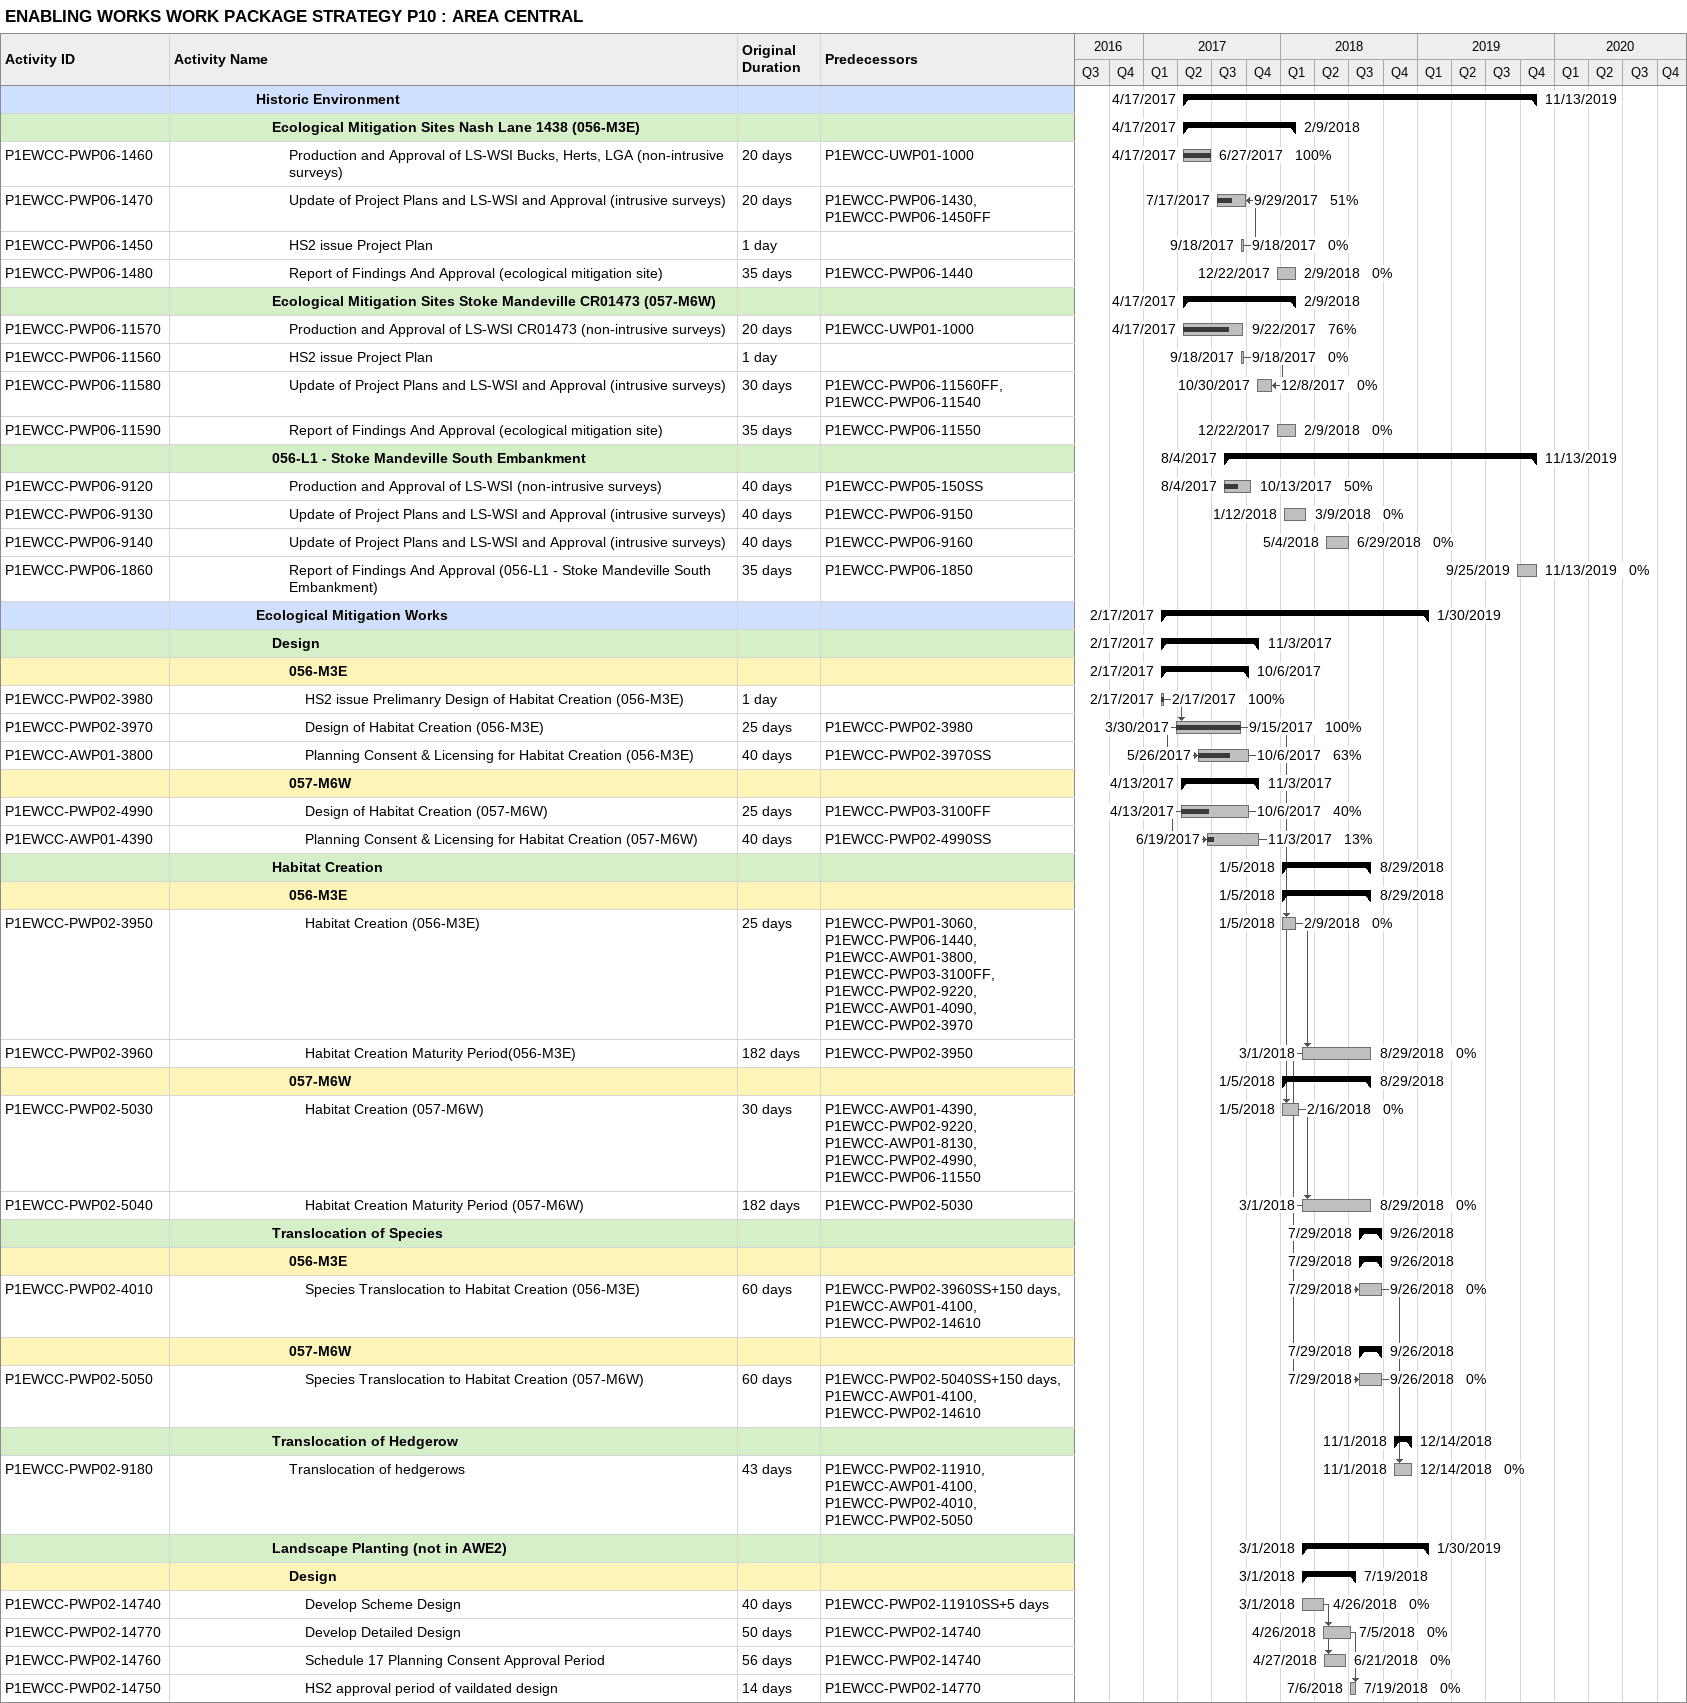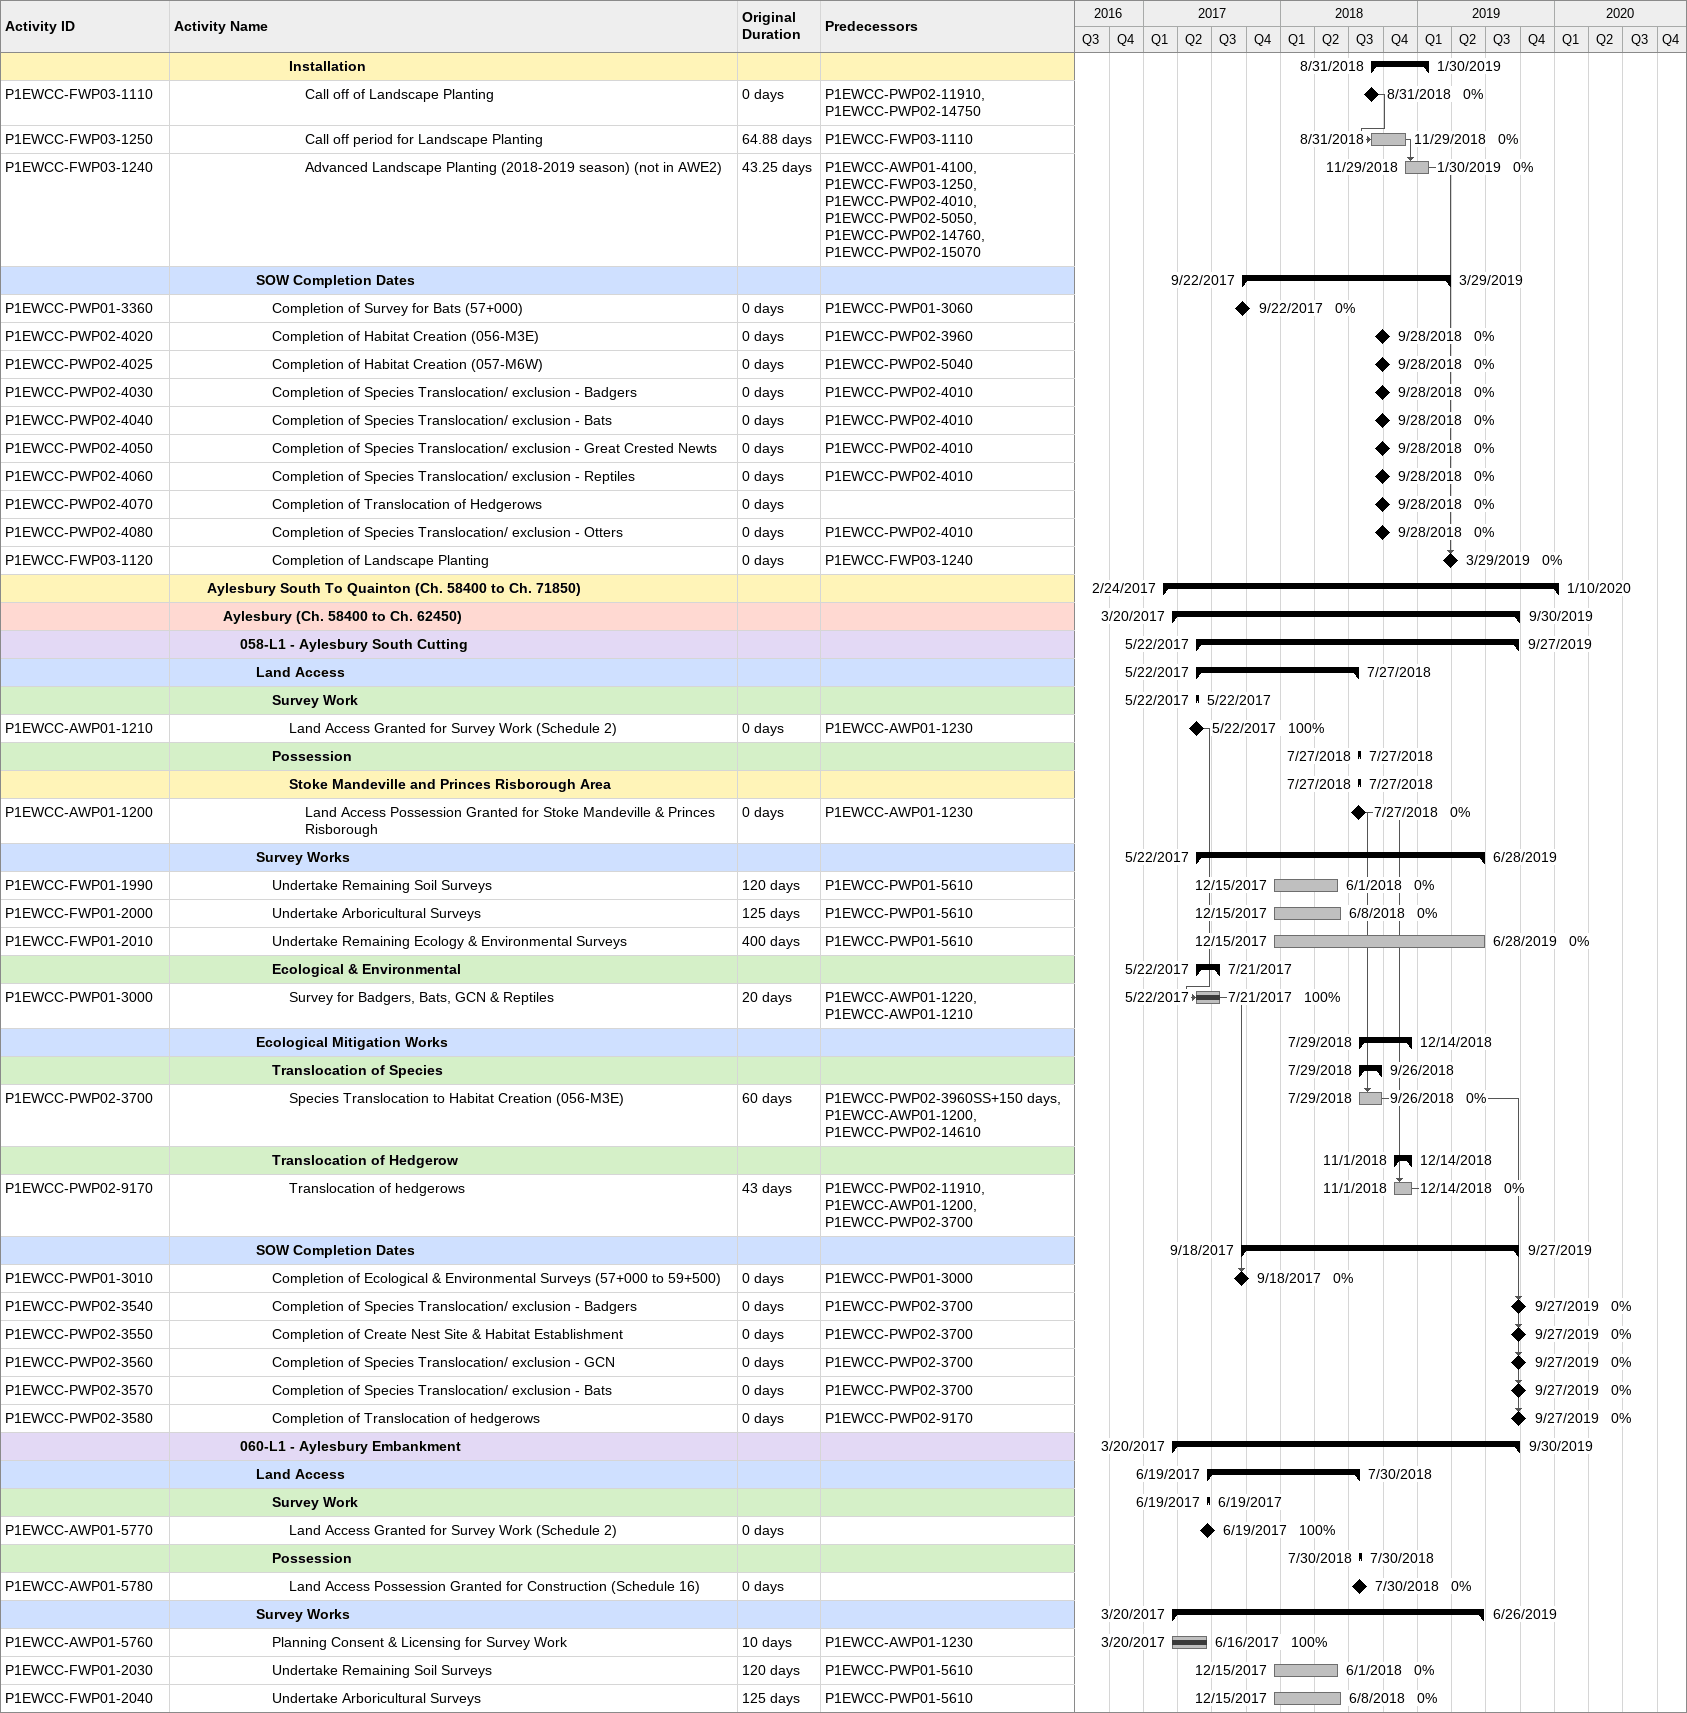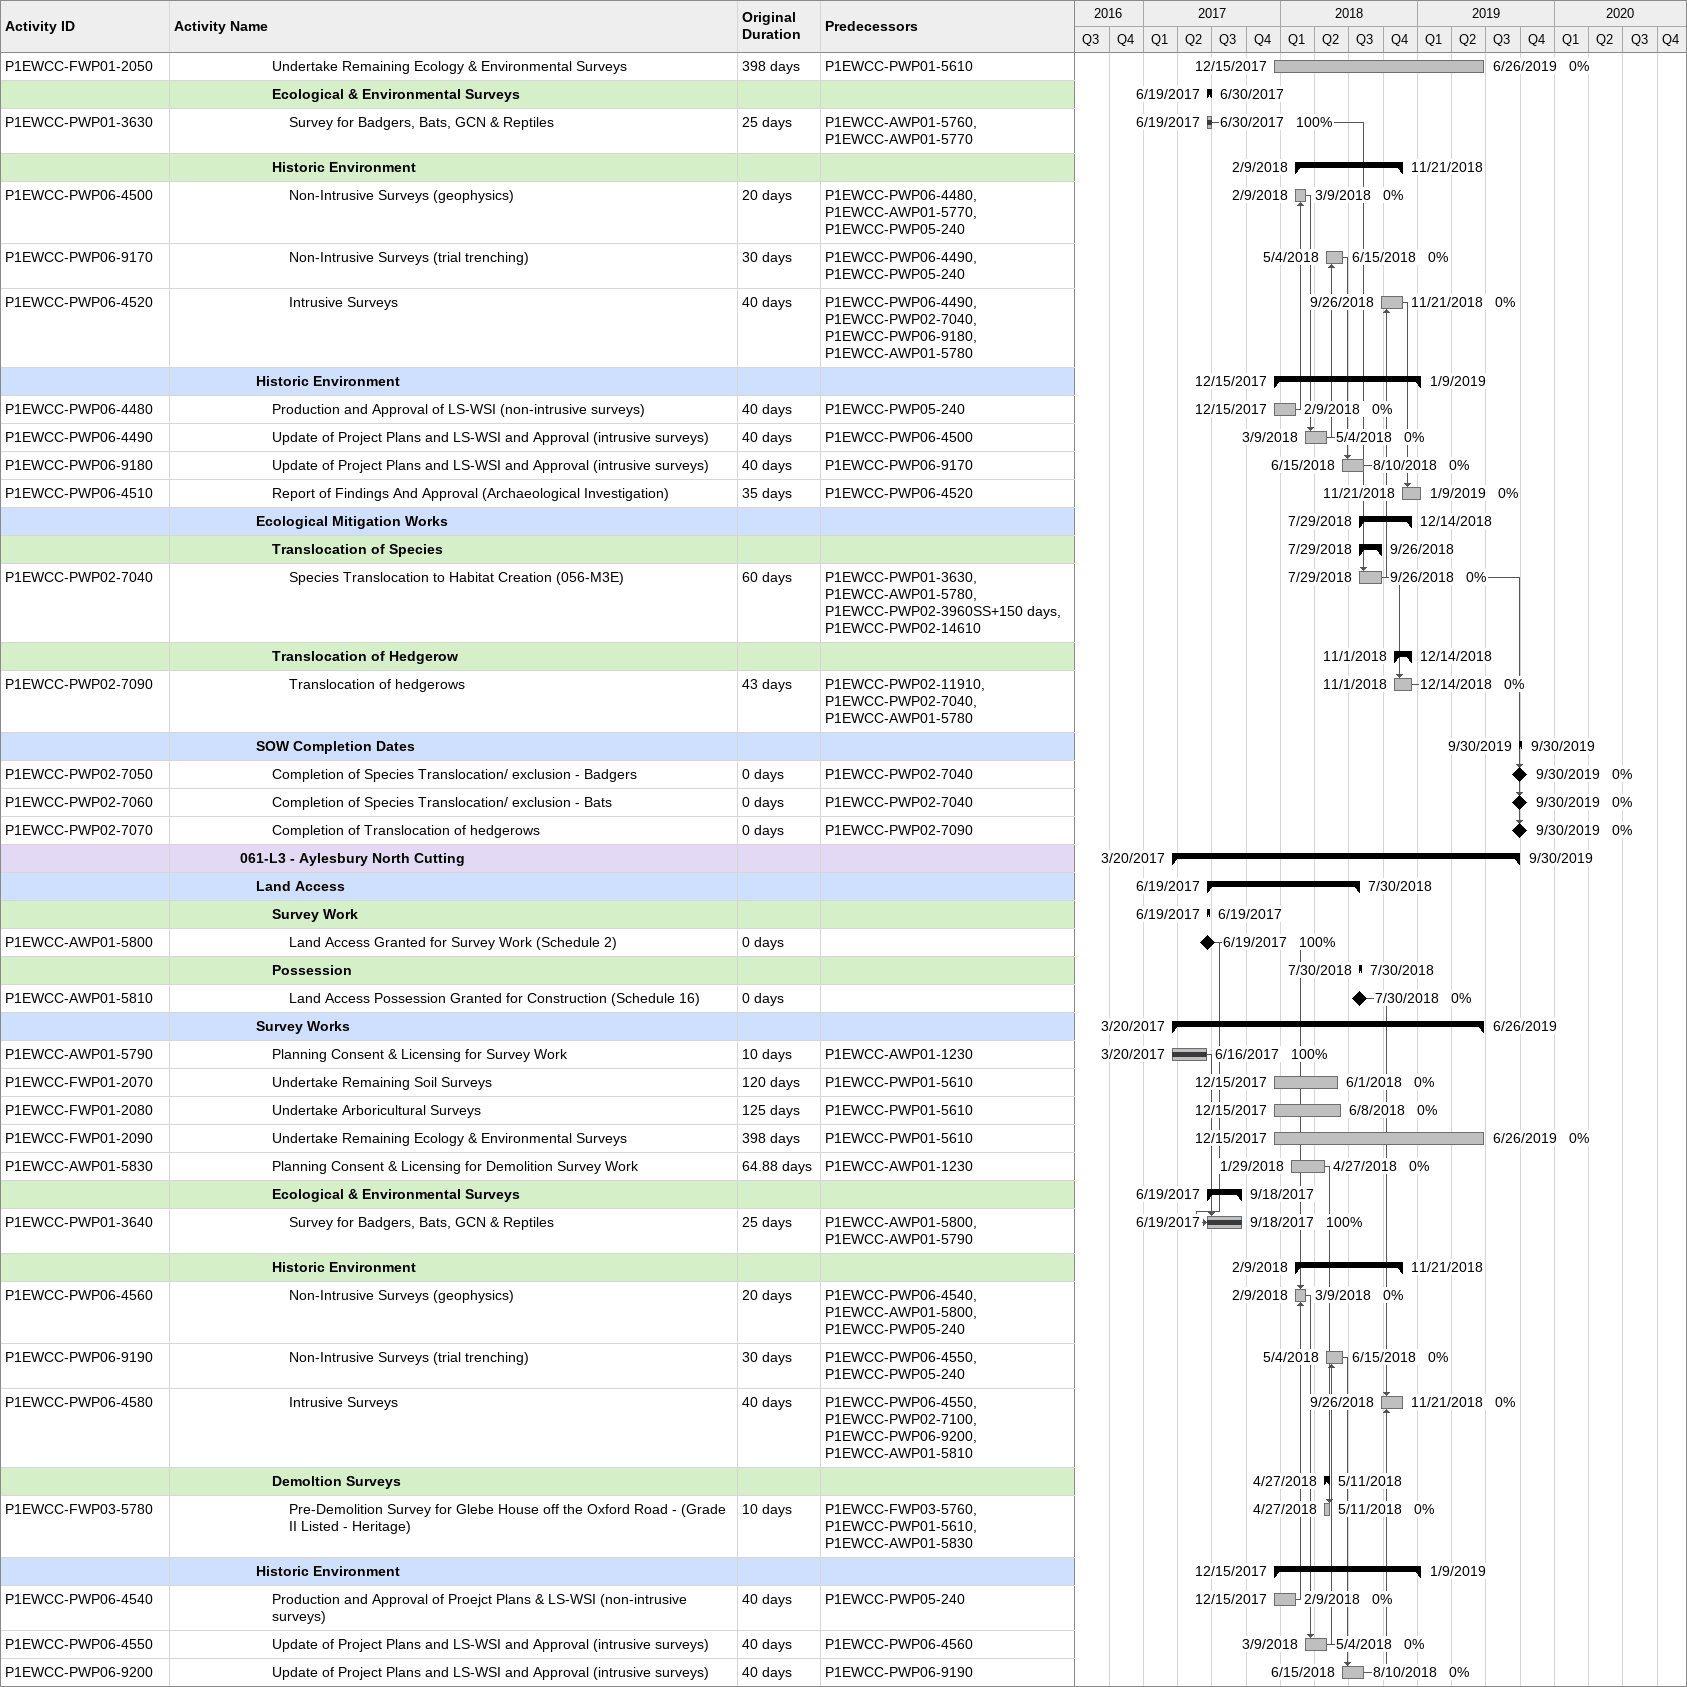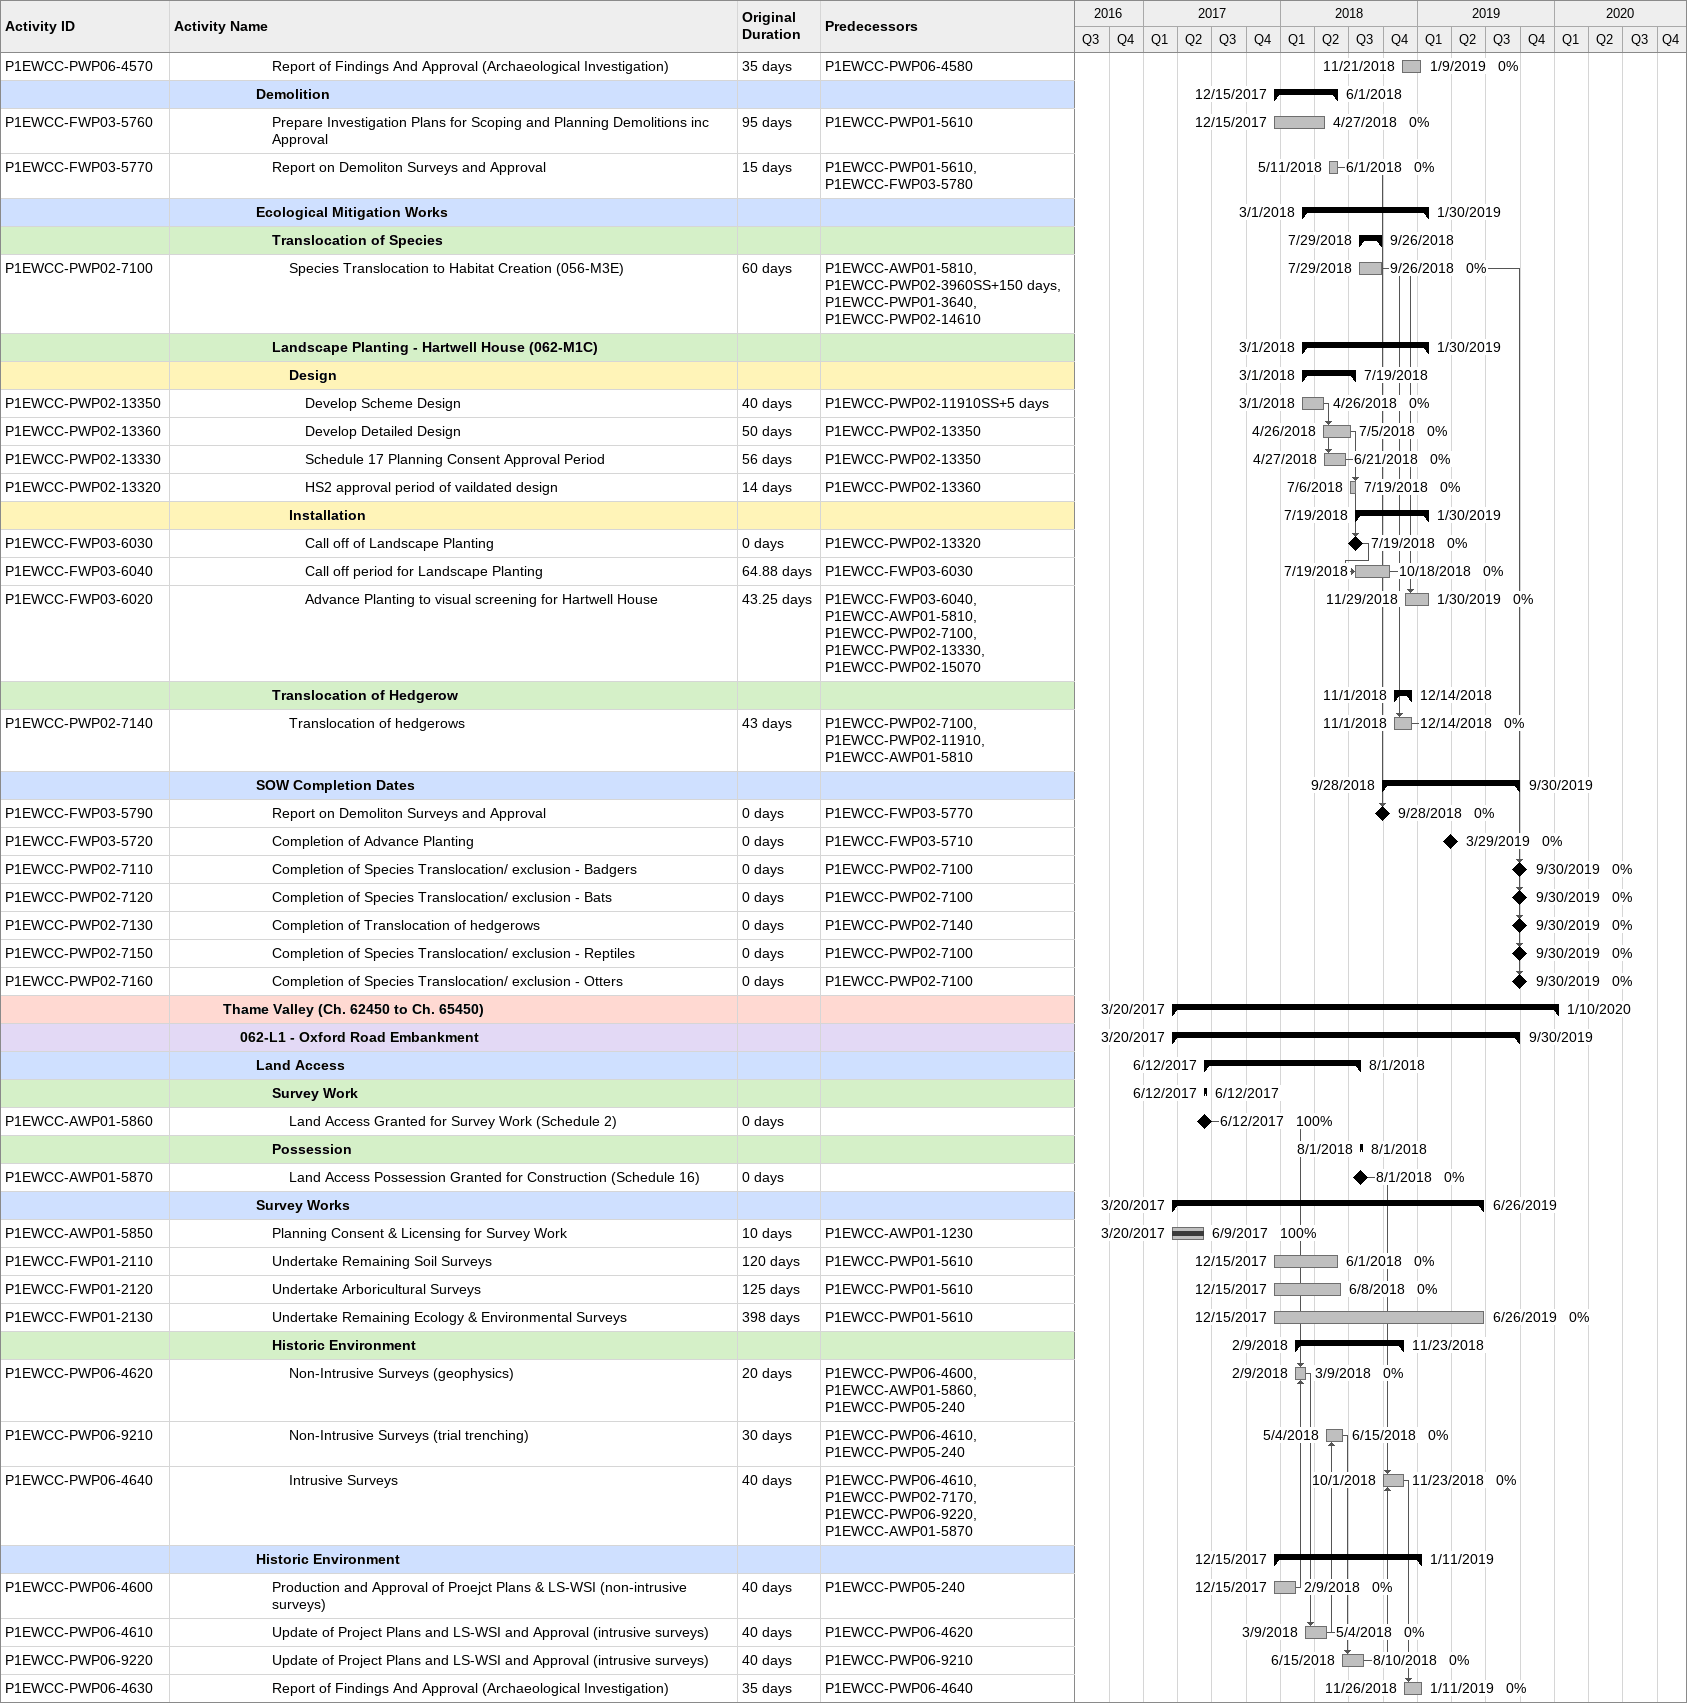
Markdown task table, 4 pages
ENABLING WORKS WORK PACKAGE STRATEGY P10 : AREA CENTRAL

| ID | Level | Task | Original duration | Start | Finish | Predecessors | % complete |
|---|---|---|---|---|---|---|---|
|  | 6 | **Historic Environment** |  | 2017-04-17 | 2019-11-13 |  |  |
|  | 7 | **Ecological Mitigation Sites Nash Lane 1438 (056-M3E)** |  | 2017-04-17 | 2018-02-09 |  |  |
| P1EWCC-PWP06-1460 | 8 | Production and Approval of LS-WSI Bucks, Herts, LGA (non-intrusive surveys) | 20d | 2017-04-17 | 2017-06-27 | P1EWCC-UWP01-1000 | 100 |
| P1EWCC-PWP06-1470 | 8 | Update of Project Plans and LS-WSI and Approval (intrusive surveys) | 20d | 2017-07-17 | 2017-09-29 | P1EWCC-PWP06-1430, P1EWCC-PWP06-1450FF | 51 |
| P1EWCC-PWP06-1450 | 8 | HS2 issue Project Plan | 1d | 2017-09-18 | 2017-09-18 |  | 0 |
| P1EWCC-PWP06-1480 | 8 | Report of Findings And Approval (ecological mitigation site) | 35d | 2017-12-22 | 2018-02-09 | P1EWCC-PWP06-1440 | 0 |
|  | 7 | **Ecological Mitigation Sites Stoke Mandeville CR01473 (057-M6W)** |  | 2017-04-17 | 2018-02-09 |  |  |
| P1EWCC-PWP06-11570 | 8 | Production and Approval of LS-WSI CR01473 (non-intrusive surveys) | 20d | 2017-04-17 | 2017-09-22 | P1EWCC-UWP01-1000 | 76 |
| P1EWCC-PWP06-11560 | 8 | HS2 issue Project Plan | 1d | 2017-09-18 | 2017-09-18 |  | 0 |
| P1EWCC-PWP06-11580 | 8 | Update of Project Plans and LS-WSI and Approval (intrusive surveys) | 30d | 2017-10-30 | 2017-12-08 | P1EWCC-PWP06-11560FF, P1EWCC-PWP06-11540 | 0 |
| P1EWCC-PWP06-11590 | 8 | Report of Findings And Approval (ecological mitigation site) | 35d | 2017-12-22 | 2018-02-09 | P1EWCC-PWP06-11550 | 0 |
|  | 7 | **056-L1 - Stoke Mandeville South Embankment** |  | 2017-08-04 | 2019-11-13 |  |  |
| P1EWCC-PWP06-9120 | 8 | Production and Approval of LS-WSI (non-intrusive surveys) | 40d | 2017-08-04 | 2017-10-13 | P1EWCC-PWP05-150SS | 50 |
| P1EWCC-PWP06-9130 | 8 | Update of Project Plans and LS-WSI and Approval (intrusive surveys) | 40d | 2018-01-12 | 2018-03-09 | P1EWCC-PWP06-9150 | 0 |
| P1EWCC-PWP06-9140 | 8 | Update of Project Plans and LS-WSI and Approval (intrusive surveys) | 40d | 2018-05-04 | 2018-06-29 | P1EWCC-PWP06-9160 | 0 |
| P1EWCC-PWP06-1860 | 8 | Report of Findings And Approval (056-L1 - Stoke Mandeville South Embankment) | 35d | 2019-09-25 | 2019-11-13 | P1EWCC-PWP06-1850 | 0 |
|  | 6 | **Ecological Mitigation Works** |  | 2017-02-17 | 2019-01-30 |  |  |
|  | 7 | **Design** |  | 2017-02-17 | 2017-11-03 |  |  |
|  | 8 | **056-M3E** |  | 2017-02-17 | 2017-10-06 |  |  |
| P1EWCC-PWP02-3980 | 9 | HS2 issue Prelimanry Design of Habitat Creation (056-M3E) | 1d | 2017-02-17 | 2017-02-17 |  | 100 |
| P1EWCC-PWP02-3970 | 9 | Design of Habitat Creation (056-M3E) | 25d | 2017-03-30 | 2017-09-15 | P1EWCC-PWP02-3980 | 100 |
| P1EWCC-AWP01-3800 | 9 | Planning Consent & Licensing for Habitat Creation (056-M3E) | 40d | 2017-05-26 | 2017-10-06 | P1EWCC-PWP02-3970SS | 63 |
|  | 8 | **057-M6W** |  | 2017-04-13 | 2017-11-03 |  |  |
| P1EWCC-PWP02-4990 | 9 | Design of Habitat Creation (057-M6W) | 25d | 2017-04-13 | 2017-10-06 | P1EWCC-PWP03-3100FF | 40 |
| P1EWCC-AWP01-4390 | 9 | Planning Consent & Licensing for Habitat Creation (057-M6W) | 40d | 2017-06-19 | 2017-11-03 | P1EWCC-PWP02-4990SS | 13 |
|  | 7 | **Habitat Creation** |  | 2018-01-05 | 2018-08-29 |  |  |
|  | 8 | **056-M3E** |  | 2018-01-05 | 2018-08-29 |  |  |
| P1EWCC-PWP02-3950 | 9 | Habitat Creation (056-M3E) | 25d | 2018-01-05 | 2018-02-09 | P1EWCC-PWP01-3060, P1EWCC-PWP06-1440, P1EWCC-AWP01-3800, P1EWCC-PWP03-3100FF, P1EWCC-PWP02-9220, P1EWCC-AWP01-4090, P1EWCC-PWP02-3970 | 0 |
| P1EWCC-PWP02-3960 | 9 | Habitat Creation Maturity Period(056-M3E) | 182d | 2018-03-01 | 2018-08-29 | P1EWCC-PWP02-3950 | 0 |
|  | 8 | **057-M6W** |  | 2018-01-05 | 2018-08-29 |  |  |
| P1EWCC-PWP02-5030 | 9 | Habitat Creation (057-M6W) | 30d | 2018-01-05 | 2018-02-16 | P1EWCC-AWP01-4390, P1EWCC-PWP02-9220, P1EWCC-AWP01-8130, P1EWCC-PWP02-4990, P1EWCC-PWP06-11550 | 0 |
| P1EWCC-PWP02-5040 | 9 | Habitat Creation Maturity Period (057-M6W) | 182d | 2018-03-01 | 2018-08-29 | P1EWCC-PWP02-5030 | 0 |
|  | 7 | **Translocation of Species** |  | 2018-07-29 | 2018-09-26 |  |  |
|  | 8 | **056-M3E** |  | 2018-07-29 | 2018-09-26 |  |  |
| P1EWCC-PWP02-4010 | 9 | Species Translocation to Habitat Creation (056-M3E) | 60d | 2018-07-29 | 2018-09-26 | P1EWCC-PWP02-3960SS+150d, P1EWCC-AWP01-4100, P1EWCC-PWP02-14610 | 0 |
|  | 8 | **057-M6W** |  | 2018-07-29 | 2018-09-26 |  |  |
| P1EWCC-PWP02-5050 | 9 | Species Translocation to Habitat Creation (057-M6W) | 60d | 2018-07-29 | 2018-09-26 | P1EWCC-PWP02-5040SS+150d, P1EWCC-AWP01-4100, P1EWCC-PWP02-14610 | 0 |
|  | 7 | **Translocation of Hedgerow** |  | 2018-11-01 | 2018-12-14 |  |  |
| P1EWCC-PWP02-9180 | 8 | Translocation of hedgerows | 43d | 2018-11-01 | 2018-12-14 | P1EWCC-PWP02-11910, P1EWCC-AWP01-4100, P1EWCC-PWP02-4010, P1EWCC-PWP02-5050 | 0 |
|  | 7 | **Landscape Planting (not in AWE2)** |  | 2018-03-01 | 2019-01-30 |  |  |
|  | 8 | **Design** |  | 2018-03-01 | 2018-07-19 |  |  |
| P1EWCC-PWP02-14740 | 9 | Develop Scheme Design | 40d | 2018-03-01 | 2018-04-26 | P1EWCC-PWP02-11910SS+5d | 0 |
| P1EWCC-PWP02-14770 | 9 | Develop Detailed Design | 50d | 2018-04-26 | 2018-07-05 | P1EWCC-PWP02-14740 | 0 |
| P1EWCC-PWP02-14760 | 9 | Schedule 17 Planning Consent Approval Period | 56d | 2018-04-27 | 2018-06-21 | P1EWCC-PWP02-14740 | 0 |
| P1EWCC-PWP02-14750 | 9 | HS2 approval period of vaildated design | 14d | 2018-07-06 | 2018-07-19 | P1EWCC-PWP02-14770 | 0 |
|  | 8 | **Installation** |  | 2018-08-31 | 2019-01-30 |  |  |
| P1EWCC-FWP03-1110 | 9 | Call off of Landscape Planting | 0d | 2018-08-31 | 2018-08-31 | P1EWCC-PWP02-11910, P1EWCC-PWP02-14750 | 0 |
| P1EWCC-FWP03-1250 | 9 | Call off period for Landscape Planting | 64.88d | 2018-08-31 | 2018-11-29 | P1EWCC-FWP03-1110 | 0 |
| P1EWCC-FWP03-1240 | 9 | Advanced Landscape Planting (2018-2019 season) (not in AWE2) | 43.25d | 2018-11-29 | 2019-01-30 | P1EWCC-AWP01-4100, P1EWCC-FWP03-1250, P1EWCC-PWP02-4010, P1EWCC-PWP02-5050, P1EWCC-PWP02-14760, P1EWCC-PWP02-15070 | 0 |
|  | 6 | **SOW Completion Dates** |  | 2017-09-22 | 2019-03-29 |  |  |
| P1EWCC-PWP01-3360 | 7 | Completion of Survey for Bats (57+000) | 0d | 2017-09-22 | 2017-09-22 | P1EWCC-PWP01-3060 | 0 |
| P1EWCC-PWP02-4020 | 7 | Completion of Habitat Creation (056-M3E) | 0d | 2018-09-28 | 2018-09-28 | P1EWCC-PWP02-3960 | 0 |
| P1EWCC-PWP02-4025 | 7 | Completion of Habitat Creation (057-M6W) | 0d | 2018-09-28 | 2018-09-28 | P1EWCC-PWP02-5040 | 0 |
| P1EWCC-PWP02-4030 | 7 | Completion of Species Translocation/ exclusion - Badgers | 0d | 2018-09-28 | 2018-09-28 | P1EWCC-PWP02-4010 | 0 |
| P1EWCC-PWP02-4040 | 7 | Completion of Species Translocation/ exclusion - Bats | 0d | 2018-09-28 | 2018-09-28 | P1EWCC-PWP02-4010 | 0 |
| P1EWCC-PWP02-4050 | 7 | Completion of Species Translocation/ exclusion - Great Crested Newts | 0d | 2018-09-28 | 2018-09-28 | P1EWCC-PWP02-4010 | 0 |
| P1EWCC-PWP02-4060 | 7 | Completion of Species Translocation/ exclusion - Reptiles | 0d | 2018-09-28 | 2018-09-28 | P1EWCC-PWP02-4010 | 0 |
| P1EWCC-PWP02-4070 | 7 | Completion of Translocation of Hedgerows | 0d | 2018-09-28 | 2018-09-28 |  | 0 |
| P1EWCC-PWP02-4080 | 7 | Completion of Species Translocation/ exclusion - Otters | 0d | 2018-09-28 | 2018-09-28 | P1EWCC-PWP02-4010 | 0 |
| P1EWCC-FWP03-1120 | 7 | Completion of Landscape Planting | 0d | 2019-03-29 | 2019-03-29 | P1EWCC-FWP03-1240 | 0 |
|  | 3 | **Aylesbury South To Quainton (Ch. 58400 to Ch. 71850)** |  | 2017-02-24 | 2020-01-10 |  |  |
|  | 4 | **Aylesbury (Ch. 58400 to Ch. 62450)** |  | 2017-03-20 | 2019-09-30 |  |  |
|  | 5 | **058-L1 - Aylesbury South Cutting** |  | 2017-05-22 | 2019-09-27 |  |  |
|  | 6 | **Land Access** |  | 2017-05-22 | 2018-07-27 |  |  |
|  | 7 | **Survey Work** |  | 2017-05-22 | 2017-05-22 |  |  |
| P1EWCC-AWP01-1210 | 8 | Land Access Granted for Survey Work (Schedule 2) | 0d | 2017-05-22 | 2017-05-22 | P1EWCC-AWP01-1230 | 100 |
|  | 7 | **Possession** |  | 2018-07-27 | 2018-07-27 |  |  |
|  | 8 | **Stoke Mandeville and Princes Risborough Area** |  | 2018-07-27 | 2018-07-27 |  |  |
| P1EWCC-AWP01-1200 | 9 | Land Access Possession Granted for Stoke Mandeville & Princes Risborough | 0d | 2018-07-27 | 2018-07-27 | P1EWCC-AWP01-1230 | 0 |
|  | 6 | **Survey Works** |  | 2017-05-22 | 2019-06-28 |  |  |
| P1EWCC-FWP01-1990 | 7 | Undertake Remaining Soil Surveys | 120d | 2017-12-15 | 2018-06-01 | P1EWCC-PWP01-5610 | 0 |
| P1EWCC-FWP01-2000 | 7 | Undertake Arboricultural Surveys | 125d | 2017-12-15 | 2018-06-08 | P1EWCC-PWP01-5610 | 0 |
| P1EWCC-FWP01-2010 | 7 | Undertake Remaining Ecology & Environmental Surveys | 400d | 2017-12-15 | 2019-06-28 | P1EWCC-PWP01-5610 | 0 |
|  | 7 | **Ecological & Environmental** |  | 2017-05-22 | 2017-07-21 |  |  |
| P1EWCC-PWP01-3000 | 8 | Survey for Badgers, Bats, GCN & Reptiles | 20d | 2017-05-22 | 2017-07-21 | P1EWCC-AWP01-1220, P1EWCC-AWP01-1210 | 100 |
|  | 6 | **Ecological Mitigation Works** |  | 2018-07-29 | 2018-12-14 |  |  |
|  | 7 | **Translocation of Species** |  | 2018-07-29 | 2018-09-26 |  |  |
| P1EWCC-PWP02-3700 | 8 | Species Translocation to Habitat Creation (056-M3E) | 60d | 2018-07-29 | 2018-09-26 | P1EWCC-PWP02-3960SS+150d, P1EWCC-AWP01-1200, P1EWCC-PWP02-14610 | 0 |
|  | 7 | **Translocation of Hedgerow** |  | 2018-11-01 | 2018-12-14 |  |  |
| P1EWCC-PWP02-9170 | 8 | Translocation of hedgerows | 43d | 2018-11-01 | 2018-12-14 | P1EWCC-PWP02-11910, P1EWCC-AWP01-1200, P1EWCC-PWP02-3700 | 0 |
|  | 6 | **SOW Completion Dates** |  | 2017-09-18 | 2019-09-27 |  |  |
| P1EWCC-PWP01-3010 | 7 | Completion of Ecological & Environmental Surveys (57+000 to 59+500) | 0d | 2017-09-18 | 2017-09-18 | P1EWCC-PWP01-3000 | 0 |
| P1EWCC-PWP02-3540 | 7 | Completion of Species Translocation/ exclusion - Badgers | 0d | 2019-09-27 | 2019-09-27 | P1EWCC-PWP02-3700 | 0 |
| P1EWCC-PWP02-3550 | 7 | Completion of Create Nest Site & Habitat Establishment | 0d | 2019-09-27 | 2019-09-27 | P1EWCC-PWP02-3700 | 0 |
| P1EWCC-PWP02-3560 | 7 | Completion of Species Translocation/ exclusion - GCN | 0d | 2019-09-27 | 2019-09-27 | P1EWCC-PWP02-3700 | 0 |
| P1EWCC-PWP02-3570 | 7 | Completion of Species Translocation/ exclusion - Bats | 0d | 2019-09-27 | 2019-09-27 | P1EWCC-PWP02-3700 | 0 |
| P1EWCC-PWP02-3580 | 7 | Completion of Translocation of hedgerows | 0d | 2019-09-27 | 2019-09-27 | P1EWCC-PWP02-9170 | 0 |
|  | 5 | **060-L1 - Aylesbury Embankment** |  | 2017-03-20 | 2019-09-30 |  |  |
|  | 6 | **Land Access** |  | 2017-06-19 | 2018-07-30 |  |  |
|  | 7 | **Survey Work** |  | 2017-06-19 | 2017-06-19 |  |  |
| P1EWCC-AWP01-5770 | 8 | Land Access Granted for Survey Work (Schedule 2) | 0d | 2017-06-19 | 2017-06-19 |  | 100 |
|  | 7 | **Possession** |  | 2018-07-30 | 2018-07-30 |  |  |
| P1EWCC-AWP01-5780 | 8 | Land Access Possession Granted for Construction (Schedule 16) | 0d | 2018-07-30 | 2018-07-30 |  | 0 |
|  | 6 | **Survey Works** |  | 2017-03-20 | 2019-06-26 |  |  |
| P1EWCC-AWP01-5760 | 7 | Planning Consent & Licensing for Survey Work | 10d | 2017-03-20 | 2017-06-16 | P1EWCC-AWP01-1230 | 100 |
| P1EWCC-FWP01-2030 | 7 | Undertake Remaining Soil Surveys | 120d | 2017-12-15 | 2018-06-01 | P1EWCC-PWP01-5610 | 0 |
| P1EWCC-FWP01-2040 | 7 | Undertake Arboricultural Surveys | 125d | 2017-12-15 | 2018-06-08 | P1EWCC-PWP01-5610 | 0 |
| P1EWCC-FWP01-2050 | 7 | Undertake Remaining Ecology & Environmental Surveys | 398d | 2017-12-15 | 2019-06-26 | P1EWCC-PWP01-5610 | 0 |
|  | 7 | **Ecological & Environmental Surveys** |  | 2017-06-19 | 2017-06-30 |  |  |
| P1EWCC-PWP01-3630 | 8 | Survey for Badgers, Bats, GCN & Reptiles | 25d | 2017-06-19 | 2017-06-30 | P1EWCC-AWP01-5760, P1EWCC-AWP01-5770 | 100 |
|  | 7 | **Historic Environment** |  | 2018-02-09 | 2018-11-21 |  |  |
| P1EWCC-PWP06-4500 | 8 | Non-Intrusive Surveys (geophysics) | 20d | 2018-02-09 | 2018-03-09 | P1EWCC-PWP06-4480, P1EWCC-AWP01-5770, P1EWCC-PWP05-240 | 0 |
| P1EWCC-PWP06-9170 | 8 | Non-Intrusive Surveys (trial trenching) | 30d | 2018-05-04 | 2018-06-15 | P1EWCC-PWP06-4490, P1EWCC-PWP05-240 | 0 |
| P1EWCC-PWP06-4520 | 8 | Intrusive Surveys | 40d | 2018-09-26 | 2018-11-21 | P1EWCC-PWP06-4490, P1EWCC-PWP02-7040, P1EWCC-PWP06-9180, P1EWCC-AWP01-5780 | 0 |
|  | 6 | **Historic Environment** |  | 2017-12-15 | 2019-01-09 |  |  |
| P1EWCC-PWP06-4480 | 7 | Production and Approval of LS-WSI (non-intrusive surveys) | 40d | 2017-12-15 | 2018-02-09 | P1EWCC-PWP05-240 | 0 |
| P1EWCC-PWP06-4490 | 7 | Update of Project Plans and LS-WSI and Approval (intrusive surveys) | 40d | 2018-03-09 | 2018-05-04 | P1EWCC-PWP06-4500 | 0 |
| P1EWCC-PWP06-9180 | 7 | Update of Project Plans and LS-WSI and Approval (intrusive surveys) | 40d | 2018-06-15 | 2018-08-10 | P1EWCC-PWP06-9170 | 0 |
| P1EWCC-PWP06-4510 | 7 | Report of Findings And Approval (Archaeological Investigation) | 35d | 2018-11-21 | 2019-01-09 | P1EWCC-PWP06-4520 | 0 |
|  | 6 | **Ecological Mitigation Works** |  | 2018-07-29 | 2018-12-14 |  |  |
|  | 7 | **Translocation of Species** |  | 2018-07-29 | 2018-09-26 |  |  |
| P1EWCC-PWP02-7040 | 8 | Species Translocation to Habitat Creation (056-M3E) | 60d | 2018-07-29 | 2018-09-26 | P1EWCC-PWP01-3630, P1EWCC-AWP01-5780, P1EWCC-PWP02-3960SS+150d, P1EWCC-PWP02-14610 | 0 |
|  | 7 | **Translocation of Hedgerow** |  | 2018-11-01 | 2018-12-14 |  |  |
| P1EWCC-PWP02-7090 | 8 | Translocation of hedgerows | 43d | 2018-11-01 | 2018-12-14 | P1EWCC-PWP02-11910, P1EWCC-PWP02-7040, P1EWCC-AWP01-5780 | 0 |
|  | 6 | **SOW Completion Dates** |  | 2019-09-30 | 2019-09-30 |  |  |
| P1EWCC-PWP02-7050 | 7 | Completion of Species Translocation/ exclusion - Badgers | 0d | 2019-09-30 | 2019-09-30 | P1EWCC-PWP02-7040 | 0 |
| P1EWCC-PWP02-7060 | 7 | Completion of Species Translocation/ exclusion - Bats | 0d | 2019-09-30 | 2019-09-30 | P1EWCC-PWP02-7040 | 0 |
| P1EWCC-PWP02-7070 | 7 | Completion of Translocation of hedgerows | 0d | 2019-09-30 | 2019-09-30 | P1EWCC-PWP02-7090 | 0 |
|  | 5 | **061-L3 - Aylesbury North Cutting** |  | 2017-03-20 | 2019-09-30 |  |  |
|  | 6 | **Land Access** |  | 2017-06-19 | 2018-07-30 |  |  |
|  | 7 | **Survey Work** |  | 2017-06-19 | 2017-06-19 |  |  |
| P1EWCC-AWP01-5800 | 8 | Land Access Granted for Survey Work (Schedule 2) | 0d | 2017-06-19 | 2017-06-19 |  | 100 |
|  | 7 | **Possession** |  | 2018-07-30 | 2018-07-30 |  |  |
| P1EWCC-AWP01-5810 | 8 | Land Access Possession Granted for Construction (Schedule 16) | 0d | 2018-07-30 | 2018-07-30 |  | 0 |
|  | 6 | **Survey Works** |  | 2017-03-20 | 2019-06-26 |  |  |
| P1EWCC-AWP01-5790 | 7 | Planning Consent & Licensing for Survey Work | 10d | 2017-03-20 | 2017-06-16 | P1EWCC-AWP01-1230 | 100 |
| P1EWCC-FWP01-2070 | 7 | Undertake Remaining Soil Surveys | 120d | 2017-12-15 | 2018-06-01 | P1EWCC-PWP01-5610 | 0 |
| P1EWCC-FWP01-2080 | 7 | Undertake Arboricultural Surveys | 125d | 2017-12-15 | 2018-06-08 | P1EWCC-PWP01-5610 | 0 |
| P1EWCC-FWP01-2090 | 7 | Undertake Remaining Ecology & Environmental Surveys | 398d | 2017-12-15 | 2019-06-26 | P1EWCC-PWP01-5610 | 0 |
| P1EWCC-AWP01-5830 | 7 | Planning Consent & Licensing for Demolition Survey Work | 64.88d | 2018-01-29 | 2018-04-27 | P1EWCC-AWP01-1230 | 0 |
|  | 7 | **Ecological & Environmental Surveys** |  | 2017-06-19 | 2017-09-18 |  |  |
| P1EWCC-PWP01-3640 | 8 | Survey for Badgers, Bats, GCN & Reptiles | 25d | 2017-06-19 | 2017-09-18 | P1EWCC-AWP01-5800, P1EWCC-AWP01-5790 | 100 |
|  | 7 | **Historic Environment** |  | 2018-02-09 | 2018-11-21 |  |  |
| P1EWCC-PWP06-4560 | 8 | Non-Intrusive Surveys (geophysics) | 20d | 2018-02-09 | 2018-03-09 | P1EWCC-PWP06-4540, P1EWCC-AWP01-5800, P1EWCC-PWP05-240 | 0 |
| P1EWCC-PWP06-9190 | 8 | Non-Intrusive Surveys (trial trenching) | 30d | 2018-05-04 | 2018-06-15 | P1EWCC-PWP06-4550, P1EWCC-PWP05-240 | 0 |
| P1EWCC-PWP06-4580 | 8 | Intrusive Surveys | 40d | 2018-09-26 | 2018-11-21 | P1EWCC-PWP06-4550, P1EWCC-PWP02-7100, P1EWCC-PWP06-9200, P1EWCC-AWP01-5810 | 0 |
|  | 7 | **Demoltion Surveys** |  | 2018-04-27 | 2018-05-11 |  |  |
| P1EWCC-FWP03-5780 | 8 | Pre-Demolition Survey for Glebe House off the Oxford Road - (Grade II Listed - Heritage) | 10d | 2018-04-27 | 2018-05-11 | P1EWCC-FWP03-5760, P1EWCC-PWP01-5610, P1EWCC-AWP01-5830 | 0 |
|  | 6 | **Historic Environment** |  | 2017-12-15 | 2019-01-09 |  |  |
| P1EWCC-PWP06-4540 | 7 | Production and Approval of Proejct Plans & LS-WSI (non-intrusive surveys) | 40d | 2017-12-15 | 2018-02-09 | P1EWCC-PWP05-240 | 0 |
| P1EWCC-PWP06-4550 | 7 | Update of Project Plans and LS-WSI and Approval (intrusive surveys) | 40d | 2018-03-09 | 2018-05-04 | P1EWCC-PWP06-4560 | 0 |
| P1EWCC-PWP06-9200 | 7 | Update of Project Plans and LS-WSI and Approval (intrusive surveys) | 40d | 2018-06-15 | 2018-08-10 | P1EWCC-PWP06-9190 | 0 |
| P1EWCC-PWP06-4570 | 7 | Report of Findings And Approval (Archaeological Investigation) | 35d | 2018-11-21 | 2019-01-09 | P1EWCC-PWP06-4580 | 0 |
|  | 6 | **Demolition** |  | 2017-12-15 | 2018-06-01 |  |  |
| P1EWCC-FWP03-5760 | 7 | Prepare Investigation Plans for Scoping and Planning Demolitions inc Approval | 95d | 2017-12-15 | 2018-04-27 | P1EWCC-PWP01-5610 | 0 |
| P1EWCC-FWP03-5770 | 7 | Report on Demoliton Surveys and Approval | 15d | 2018-05-11 | 2018-06-01 | P1EWCC-PWP01-5610, P1EWCC-FWP03-5780 | 0 |
|  | 6 | **Ecological Mitigation Works** |  | 2018-03-01 | 2019-01-30 |  |  |
|  | 7 | **Translocation of Species** |  | 2018-07-29 | 2018-09-26 |  |  |
| P1EWCC-PWP02-7100 | 8 | Species Translocation to Habitat Creation (056-M3E) | 60d | 2018-07-29 | 2018-09-26 | P1EWCC-AWP01-5810, P1EWCC-PWP02-3960SS+150d, P1EWCC-PWP01-3640, P1EWCC-PWP02-14610 | 0 |
|  | 7 | **Landscape Planting - Hartwell House (062-M1C)** |  | 2018-03-01 | 2019-01-30 |  |  |
|  | 8 | **Design** |  | 2018-03-01 | 2018-07-19 |  |  |
| P1EWCC-PWP02-13350 | 9 | Develop Scheme Design | 40d | 2018-03-01 | 2018-04-26 | P1EWCC-PWP02-11910SS+5d | 0 |
| P1EWCC-PWP02-13360 | 9 | Develop Detailed Design | 50d | 2018-04-26 | 2018-07-05 | P1EWCC-PWP02-13350 | 0 |
| P1EWCC-PWP02-13330 | 9 | Schedule 17 Planning Consent Approval Period | 56d | 2018-04-27 | 2018-06-21 | P1EWCC-PWP02-13350 | 0 |
| P1EWCC-PWP02-13320 | 9 | HS2 approval period of vaildated design | 14d | 2018-07-06 | 2018-07-19 | P1EWCC-PWP02-13360 | 0 |
|  | 8 | **Installation** |  | 2018-07-19 | 2019-01-30 |  |  |
| P1EWCC-FWP03-6030 | 9 | Call off of Landscape Planting | 0d | 2018-07-19 | 2018-07-19 | P1EWCC-PWP02-13320 | 0 |
| P1EWCC-FWP03-6040 | 9 | Call off period for Landscape Planting | 64.88d | 2018-07-19 | 2018-10-18 | P1EWCC-FWP03-6030 | 0 |
| P1EWCC-FWP03-6020 | 9 | Advance Planting to visual screening for Hartwell House | 43.25d | 2018-11-29 | 2019-01-30 | P1EWCC-FWP03-6040, P1EWCC-AWP01-5810, P1EWCC-PWP02-7100, P1EWCC-PWP02-13330, P1EWCC-PWP02-15070 | 0 |
|  | 7 | **Translocation of Hedgerow** |  | 2018-11-01 | 2018-12-14 |  |  |
| P1EWCC-PWP02-7140 | 8 | Translocation of hedgerows | 43d | 2018-11-01 | 2018-12-14 | P1EWCC-PWP02-7100, P1EWCC-PWP02-11910, P1EWCC-AWP01-5810 | 0 |
|  | 6 | **SOW Completion Dates** |  | 2018-09-28 | 2019-09-30 |  |  |
| P1EWCC-FWP03-5790 | 7 | Report on Demoliton Surveys and Approval | 0d | 2018-09-28 | 2018-09-28 | P1EWCC-FWP03-5770 | 0 |
| P1EWCC-FWP03-5720 | 7 | Completion of Advance Planting | 0d | 2019-03-29 | 2019-03-29 | P1EWCC-FWP03-5710 | 0 |
| P1EWCC-PWP02-7110 | 7 | Completion of Species Translocation/ exclusion - Badgers | 0d | 2019-09-30 | 2019-09-30 | P1EWCC-PWP02-7100 | 0 |
| P1EWCC-PWP02-7120 | 7 | Completion of Species Translocation/ exclusion - Bats | 0d | 2019-09-30 | 2019-09-30 | P1EWCC-PWP02-7100 | 0 |
| P1EWCC-PWP02-7130 | 7 | Completion of Translocation of hedgerows | 0d | 2019-09-30 | 2019-09-30 | P1EWCC-PWP02-7140 | 0 |
| P1EWCC-PWP02-7150 | 7 | Completion of Species Translocation/ exclusion - Reptiles | 0d | 2019-09-30 | 2019-09-30 | P1EWCC-PWP02-7100 | 0 |
| P1EWCC-PWP02-7160 | 7 | Completion of Species Translocation/ exclusion - Otters | 0d | 2019-09-30 | 2019-09-30 | P1EWCC-PWP02-7100 | 0 |
|  | 4 | **Thame Valley (Ch. 62450 to Ch. 65450)** |  | 2017-03-20 | 2020-01-10 |  |  |
|  | 5 | **062-L1 - Oxford Road Embankment** |  | 2017-03-20 | 2019-09-30 |  |  |
|  | 6 | **Land Access** |  | 2017-06-12 | 2018-08-01 |  |  |
|  | 7 | **Survey Work** |  | 2017-06-12 | 2017-06-12 |  |  |
| P1EWCC-AWP01-5860 | 8 | Land Access Granted for Survey Work (Schedule 2) | 0d | 2017-06-12 | 2017-06-12 |  | 100 |
|  | 7 | **Possession** |  | 2018-08-01 | 2018-08-01 |  |  |
| P1EWCC-AWP01-5870 | 8 | Land Access Possession Granted for Construction (Schedule 16) | 0d | 2018-08-01 | 2018-08-01 |  | 0 |
|  | 6 | **Survey Works** |  | 2017-03-20 | 2019-06-26 |  |  |
| P1EWCC-AWP01-5850 | 7 | Planning Consent & Licensing for Survey Work | 10d | 2017-03-20 | 2017-06-09 | P1EWCC-AWP01-1230 | 100 |
| P1EWCC-FWP01-2110 | 7 | Undertake Remaining Soil Surveys | 120d | 2017-12-15 | 2018-06-01 | P1EWCC-PWP01-5610 | 0 |
| P1EWCC-FWP01-2120 | 7 | Undertake Arboricultural Surveys | 125d | 2017-12-15 | 2018-06-08 | P1EWCC-PWP01-5610 | 0 |
| P1EWCC-FWP01-2130 | 7 | Undertake Remaining Ecology & Environmental Surveys | 398d | 2017-12-15 | 2019-06-26 | P1EWCC-PWP01-5610 | 0 |
|  | 7 | **Historic Environment** |  | 2018-02-09 | 2018-11-23 |  |  |
| P1EWCC-PWP06-4620 | 8 | Non-Intrusive Surveys (geophysics) | 20d | 2018-02-09 | 2018-03-09 | P1EWCC-PWP06-4600, P1EWCC-AWP01-5860, P1EWCC-PWP05-240 | 0 |
| P1EWCC-PWP06-9210 | 8 | Non-Intrusive Surveys (trial trenching) | 30d | 2018-05-04 | 2018-06-15 | P1EWCC-PWP06-4610, P1EWCC-PWP05-240 | 0 |
| P1EWCC-PWP06-4640 | 8 | Intrusive Surveys | 40d | 2018-10-01 | 2018-11-23 | P1EWCC-PWP06-4610, P1EWCC-PWP02-7170, P1EWCC-PWP06-9220, P1EWCC-AWP01-5870 | 0 |
|  | 6 | **Historic Environment** |  | 2017-12-15 | 2019-01-11 |  |  |
| P1EWCC-PWP06-4600 | 7 | Production and Approval of Proejct Plans & LS-WSI (non-intrusive surveys) | 40d | 2017-12-15 | 2018-02-09 | P1EWCC-PWP05-240 | 0 |
| P1EWCC-PWP06-4610 | 7 | Update of Project Plans and LS-WSI and Approval (intrusive surveys) | 40d | 2018-03-09 | 2018-05-04 | P1EWCC-PWP06-4620 | 0 |
| P1EWCC-PWP06-9220 | 7 | Update of Project Plans and LS-WSI and Approval (intrusive surveys) | 40d | 2018-06-15 | 2018-08-10 | P1EWCC-PWP06-9210 | 0 |
| P1EWCC-PWP06-4630 | 7 | Report of Findings And Approval (Archaeological Investigation) | 35d | 2018-11-26 | 2019-01-11 | P1EWCC-PWP06-4640 | 0 |
